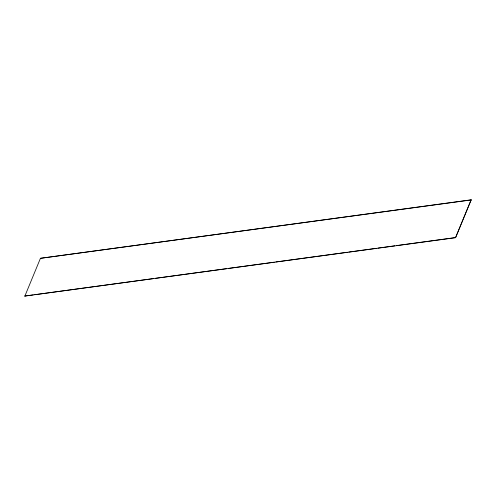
<?xml version="1.0" encoding="UTF-8"?>
<svg xmlns="http://www.w3.org/2000/svg" width="496" height="496" viewBox="0 0 496 496"><rect width="100%" height="100%" fill="white"/><g stroke="black" fill="none" stroke-linecap="round" stroke-linejoin="round"><path stroke-width="0.74" d="M24.825 296.186L40.443 258.311L471.175 199.814L455.557 237.689L24.8 296.056L33.244 294.909M455.557 237.689L471.175 199.814M471.2 199.944L40.443 258.311M34.782 294.705L153.791 278.541M155.322 278.33L226.728 268.634M228.265 268.423L274.331 262.167M275.869 261.956L347.274 252.259M348.812 252.055L376.452 248.298M377.989 248.093L394.878 245.799M396.416 245.588L455.533 237.559"/></g></svg>
